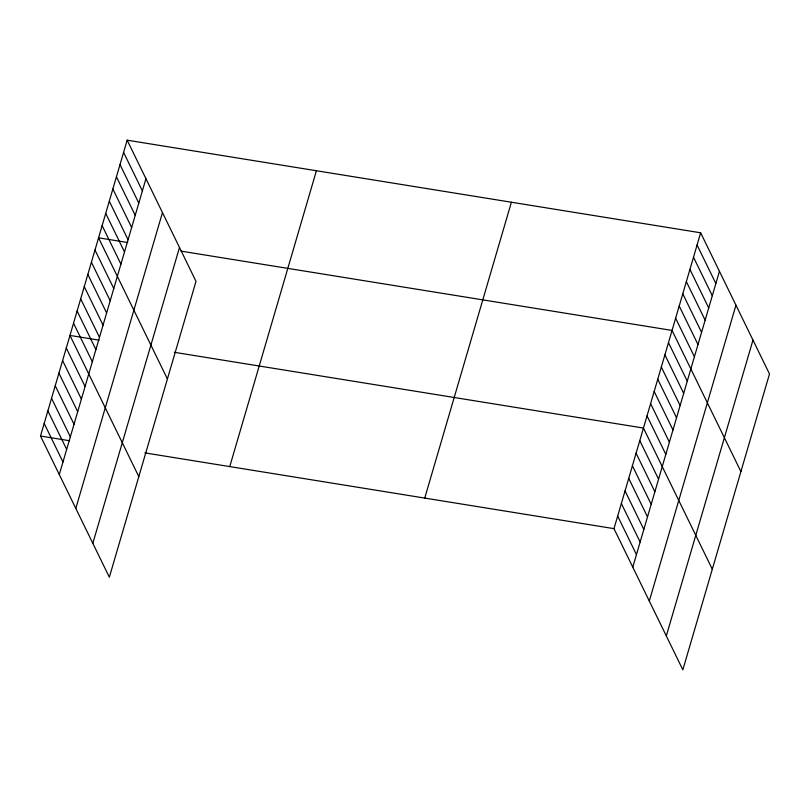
<?xml version="1.0" encoding="UTF-8"?>
<svg xmlns="http://www.w3.org/2000/svg" width="810" height="810" viewBox="0 0 810 810"><rect width="100%" height="100%" fill="white"/><g stroke="black" fill="none" stroke-linecap="round" stroke-linejoin="round"><path stroke-width="1.21" d="M127.16 140.181L196.01 281.353L109.35 577.206L40.5 436.033L127.16 140.181L700.65 232.794L769.5 373.967L682.84 669.819L613.99 528.646L700.65 232.794M59.292 474.559L145.952 178.706M75.806 508.427L162.466 212.584M92.826 543.328L179.486 247.475M229.756 466.6L316.406 170.748M424.734 498.089L511.393 202.237M632.782 567.172L719.442 271.32M649.296 601.04L735.956 305.198M666.316 635.941L752.976 340.089M127.676 242.514L98.557 237.816L167.417 378.979M181.055 251.14L672.047 330.429L740.907 471.592M99.083 340.149L69.964 335.441L138.814 476.614M174.292 352.299L643.454 428.055L712.304 569.228M40.5 436.033L69.62 440.741M144.828 452.881L613.99 528.646M697.076 245.005L715.858 283.52M693.502 257.205L712.284 295.731M689.928 269.406L708.71 307.932M686.353 281.617L705.135 320.132M682.779 293.817L701.561 332.343M679.205 306.018L697.987 344.544M675.621 318.229L694.413 356.744M668.473 342.63L687.265 381.156M664.899 354.841L683.691 393.356M661.324 367.041L680.116 405.567M657.75 379.242L676.542 417.768M654.176 391.453L672.968 429.968M650.602 403.653L669.394 442.179M647.028 415.854L665.82 454.38M639.768 440.63L658.56 479.155M636.083 453.205L654.875 491.731M632.408 465.78L651.189 504.306M628.722 478.356L647.514 516.881M625.037 490.931L643.828 529.446M621.351 503.506L640.143 542.022M617.676 516.071L636.457 554.597M123.586 152.391L142.378 190.907M120.012 164.592L138.793 203.118M116.438 176.793L135.219 215.318M112.863 189.003L131.645 227.519M109.289 201.204L128.071 239.73M105.715 213.405L124.497 251.93M102.141 225.615L120.923 264.131M94.983 250.017L113.775 288.542M91.409 262.227L110.201 300.743M87.834 274.428L106.626 312.954M84.26 286.629L103.052 325.154M80.686 298.839L99.478 337.355M77.112 311.04L95.904 349.566M73.538 323.241L92.33 361.766M66.278 348.017L85.07 386.542M62.603 360.592L81.385 399.117M58.917 373.167L77.699 411.693M55.232 385.742L74.024 424.268M51.546 398.317L70.338 436.833M47.871 410.893L66.653 449.408M44.185 423.458L62.967 461.983"/></g></svg>
